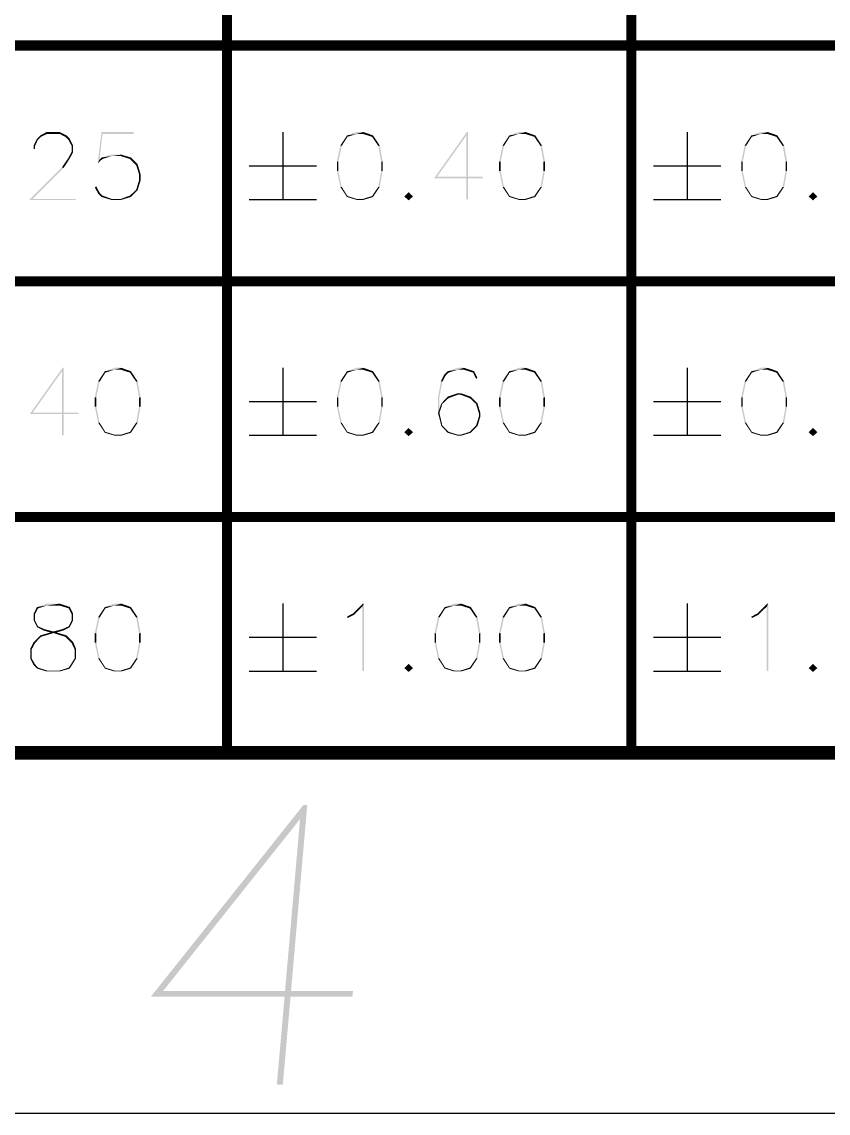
# Model space of a CAD drawing. Header units: millimetres. Extents: x 0 to 297, y 0 to 210.
# Drawn here: x 205.39 to 217.35, y 0 to 16.2 of the extents above; entities that cross this region are included whole.
import ezdxf

# ---------------------------------------------------------------- set-up
doc = ezdxf.new("R2010")
doc.units = ezdxf.units.MM
doc.header["$LTSCALE"] = 16.335
doc.layers.get('0').update_dxf_attribs({"linetype": 'CONTINUOUS'})

msp = doc.modelspace()

# ---------------------------------------------------------------- linework, layer by layer
at = {"color": 7, "linetype": 'Continuous'}
for p, q in [((209.263, 14.563), (209.263, 13.563)), ((215.263, 14.563), (215.263, 13.563)), ((208.763, 14.063), (209.763, 14.063)), ((214.763, 14.063), (215.763, 14.063)), ((208.763, 13.563), (209.763, 13.563)), ((214.763, 13.563), (215.763, 13.563)), ((209.263, 11.063), (209.263, 10.063)), ((215.263, 11.063), (215.263, 10.063)), ((208.763, 10.563), (209.763, 10.563)), ((214.763, 10.563), (215.763, 10.563)), ((208.763, 10.063), (209.763, 10.063)), ((214.763, 10.063), (215.763, 10.063)), ((209.263, 7.563), (209.263, 6.563)), ((215.263, 7.563), (215.263, 6.563)), ((208.763, 7.063), (209.763, 7.063)), ((214.763, 7.063), (215.763, 7.063)), ((208.763, 6.563), (209.763, 6.563)), ((214.763, 6.563), (215.763, 6.563)), ((0, 0), (297, 0))]:
    msp.add_line(p, q, dxfattribs=at)
for points, const_width in [([(208.434, 26.348), (208.434, 5.348)], 0.15), ([(214.434, 26.348), (214.434, 5.348)], 0.15), ([(179.434, 15.848), (291.734, 15.848)], 0.15), ([(179.434, 12.348), (291.734, 12.348)], 0.15), ([(291.734, 8.848), (179.434, 8.848)], 0.15), ([(291.734, 5.348), (5.266, 5.348)], 0.2)]:
    msp.add_lwpolyline(points, dxfattribs=dict(at, const_width=const_width))
for points in [[(205.629, 14.449), (205.565, 14.363), (205.615, 14.463)], [(205.565, 14.363), (205.629, 14.449), (205.586, 14.356)], [(205.672, 14.492), (205.615, 14.463), (205.665, 14.513)], [(205.615, 14.463), (205.672, 14.492), (205.629, 14.449)], [(205.765, 14.535), (205.665, 14.513), (205.758, 14.563)], [(205.665, 14.513), (205.765, 14.535), (205.672, 14.492)], [(205.758, 14.563), (205.951, 14.563), (205.765, 14.535)], [(205.951, 14.535), (205.765, 14.535), (205.951, 14.563)], [(205.951, 14.535), (205.951, 14.563), (206.051, 14.513)], [(206.051, 14.513), (206.036, 14.492), (205.951, 14.535)], [(206.036, 14.492), (206.051, 14.513), (206.101, 14.463)], [(206.101, 14.463), (206.079, 14.449), (206.036, 14.492)], [(206.079, 14.449), (206.101, 14.463), (206.151, 14.363)], [(206.151, 14.363), (206.129, 14.356), (206.079, 14.449)], [(206.586, 14.535), (206.515, 14.099), (206.572, 14.563)], [(206.586, 14.535), (206.544, 14.156), (206.515, 14.099)], [(206.572, 14.563), (207.051, 14.563), (206.586, 14.535)], [(206.586, 14.535), (207.051, 14.563), (207.051, 14.535)], [(210.222, 14.492), (210.115, 14.363), (210.215, 14.513)], [(210.115, 14.363), (210.222, 14.492), (210.136, 14.356)], [(210.458, 14.563), (210.358, 14.535), (210.215, 14.513)], [(210.458, 14.563), (210.215, 14.513), (210.358, 14.563)], [(210.215, 14.513), (210.358, 14.535), (210.222, 14.492)], [(210.451, 14.535), (210.358, 14.535), (210.458, 14.563)], [(210.451, 14.535), (210.458, 14.563), (210.601, 14.513)], [(210.601, 14.513), (210.586, 14.492), (210.451, 14.535)], [(210.586, 14.492), (210.601, 14.513), (210.701, 14.363)], [(210.701, 14.363), (210.679, 14.356), (210.586, 14.492)], [(212.008, 14.563), (211.986, 14.513), (211.508, 13.877)], [(212.008, 14.563), (211.508, 13.877), (211.994, 14.563)], [(211.986, 14.513), (211.551, 13.899), (211.508, 13.877)], [(211.986, 13.899), (211.986, 14.513), (212.008, 14.563)], [(211.986, 13.899), (212.008, 14.563), (212.008, 13.899)], [(212.629, 14.492), (212.522, 14.363), (212.622, 14.513)], [(212.522, 14.363), (212.629, 14.492), (212.544, 14.356)], [(212.865, 14.563), (212.765, 14.535), (212.622, 14.513)], [(212.865, 14.563), (212.622, 14.513), (212.765, 14.563)], [(212.622, 14.513), (212.765, 14.535), (212.629, 14.492)], [(212.858, 14.535), (212.765, 14.535), (212.865, 14.563)], [(212.858, 14.535), (212.865, 14.563), (213.008, 14.513)], [(213.008, 14.513), (212.994, 14.492), (212.858, 14.535)], [(212.994, 14.492), (213.008, 14.513), (213.108, 14.363)], [(213.108, 14.363), (213.086, 14.356), (212.994, 14.492)], [(216.222, 14.492), (216.115, 14.363), (216.215, 14.513)], [(216.115, 14.363), (216.222, 14.492), (216.136, 14.356)], [(216.458, 14.563), (216.358, 14.535), (216.215, 14.513)], [(216.458, 14.563), (216.215, 14.513), (216.358, 14.563)], [(216.215, 14.513), (216.358, 14.535), (216.222, 14.492)], [(216.451, 14.535), (216.358, 14.535), (216.458, 14.563)], [(216.451, 14.535), (216.458, 14.563), (216.601, 14.513)], [(216.601, 14.513), (216.586, 14.492), (216.451, 14.535)], [(216.586, 14.492), (216.601, 14.513), (216.701, 14.363)], [(216.701, 14.363), (216.679, 14.356), (216.586, 14.492)], [(205.586, 14.356), (205.565, 14.313), (205.565, 14.363)], [(205.565, 14.313), (205.586, 14.356), (205.586, 14.313)], [(206.151, 14.263), (206.079, 14.177), (206.129, 14.27)], [(206.079, 14.177), (206.151, 14.263), (206.101, 14.17)], [(206.129, 14.27), (206.129, 14.356), (206.151, 14.363)], [(206.129, 14.27), (206.151, 14.363), (206.151, 14.263)], [(210.136, 14.356), (210.065, 14.127), (210.115, 14.363)], [(210.065, 14.127), (210.136, 14.356), (210.086, 14.12)], [(210.679, 14.356), (210.701, 14.363), (210.744, 14.127)], [(210.744, 14.127), (210.722, 14.12), (210.679, 14.356)], [(212.544, 14.356), (212.472, 14.127), (212.522, 14.363)], [(212.472, 14.127), (212.544, 14.356), (212.494, 14.12)], [(213.086, 14.356), (213.108, 14.363), (213.151, 14.127)], [(213.151, 14.127), (213.129, 14.12), (213.086, 14.356)], [(216.136, 14.356), (216.065, 14.127), (216.115, 14.363)], [(216.065, 14.127), (216.136, 14.356), (216.086, 14.12)], [(216.679, 14.356), (216.701, 14.363), (216.744, 14.127)], [(216.744, 14.127), (216.722, 14.12), (216.679, 14.356)], [(206.101, 14.17), (205.986, 14.042), (206.079, 14.177)], [(205.986, 14.042), (206.101, 14.17), (206.008, 14.027)], [(206.544, 14.156), (206.586, 14.163), (206.515, 14.099)], [(206.586, 14.163), (206.544, 14.156), (206.572, 14.185)], [(206.865, 14.227), (206.722, 14.206), (206.572, 14.185)], [(206.865, 14.227), (206.572, 14.185), (206.715, 14.227)], [(206.572, 14.185), (206.722, 14.206), (206.586, 14.163)], [(206.858, 14.206), (206.722, 14.206), (206.865, 14.227)], [(206.858, 14.206), (206.865, 14.227), (207.008, 14.185)], [(207.008, 14.185), (206.994, 14.163), (206.858, 14.206)], [(206.994, 14.163), (207.008, 14.185), (207.108, 14.085)], [(207.108, 14.085), (207.086, 14.07), (206.994, 14.163)], [(210.086, 14.12), (210.065, 13.985), (210.065, 14.127)], [(210.065, 13.985), (210.086, 14.12), (210.086, 13.985)], [(210.722, 13.985), (210.722, 14.12), (210.744, 14.127)], [(210.722, 13.985), (210.744, 14.127), (210.744, 13.985)], [(212.494, 14.12), (212.472, 13.985), (212.472, 14.127)], [(212.472, 13.985), (212.494, 14.12), (212.494, 13.985)], [(213.129, 13.985), (213.129, 14.12), (213.151, 14.127)], [(213.129, 13.985), (213.151, 14.127), (213.151, 13.985)], [(216.086, 14.12), (216.065, 13.985), (216.065, 14.127)], [(216.065, 13.985), (216.086, 14.12), (216.086, 13.985)], [(216.722, 13.985), (216.722, 14.12), (216.744, 14.127)], [(216.722, 13.985), (216.744, 14.127), (216.744, 13.985)], [(206.008, 14.027), (205.501, 13.556), (205.986, 14.042)], [(206.008, 14.027), (205.551, 13.57), (205.501, 13.556)], [(207.086, 14.07), (207.108, 14.085), (207.151, 13.942)], [(207.151, 13.942), (207.129, 13.935), (207.086, 14.07)], [(207.129, 13.849), (207.129, 13.935), (207.151, 13.942)], [(207.129, 13.849), (207.151, 13.942), (207.151, 13.842)], [(210.086, 13.985), (210.115, 13.749), (210.065, 13.985)], [(210.115, 13.749), (210.086, 13.985), (210.136, 13.749)], [(210.744, 13.985), (210.679, 13.749), (210.722, 13.985)], [(210.679, 13.749), (210.744, 13.985), (210.701, 13.749)], [(212.494, 13.985), (212.522, 13.749), (212.472, 13.985)], [(212.522, 13.749), (212.494, 13.985), (212.544, 13.749)], [(213.151, 13.985), (213.086, 13.749), (213.129, 13.985)], [(213.086, 13.749), (213.151, 13.985), (213.108, 13.749)], [(216.086, 13.985), (216.115, 13.749), (216.065, 13.985)], [(216.115, 13.749), (216.086, 13.985), (216.136, 13.749)], [(216.744, 13.985), (216.679, 13.749), (216.722, 13.985)], [(216.679, 13.749), (216.744, 13.985), (216.701, 13.749)], [(207.151, 13.842), (207.086, 13.706), (207.129, 13.849)], [(207.086, 13.706), (207.151, 13.842), (207.108, 13.699)], [(212.008, 13.899), (212.229, 13.899), (211.508, 13.877)], [(211.986, 13.899), (212.008, 13.899), (211.508, 13.877)], [(211.551, 13.899), (211.986, 13.899), (211.508, 13.877)], [(211.986, 13.877), (211.508, 13.877), (212.229, 13.899)], [(212.008, 13.877), (211.986, 13.877), (212.229, 13.899)], [(212.008, 13.877), (211.986, 13.563), (211.986, 13.877)], [(211.986, 13.563), (212.008, 13.877), (212.008, 13.563)], [(212.008, 13.877), (212.229, 13.899), (212.229, 13.877)], [(206.472, 13.742), (206.494, 13.756), (206.544, 13.663)], [(206.544, 13.663), (206.522, 13.649), (206.472, 13.742)], [(206.522, 13.649), (206.544, 13.663), (206.586, 13.62)], [(206.586, 13.62), (206.572, 13.599), (206.522, 13.649)], [(206.572, 13.599), (206.586, 13.62), (206.722, 13.57)], [(207.008, 13.599), (206.858, 13.57), (206.994, 13.62)], [(207.108, 13.699), (206.994, 13.62), (207.086, 13.706)], [(206.994, 13.62), (207.108, 13.699), (207.008, 13.599)], [(210.136, 13.749), (210.215, 13.599), (210.115, 13.749)], [(210.136, 13.749), (210.222, 13.613), (210.215, 13.599)], [(210.215, 13.599), (210.222, 13.613), (210.358, 13.57)], [(210.601, 13.599), (210.451, 13.57), (210.586, 13.613)], [(210.701, 13.749), (210.586, 13.613), (210.679, 13.749)], [(210.586, 13.613), (210.701, 13.749), (210.601, 13.599)], [(211.065, 13.606), (211.129, 13.67), (211.194, 13.606)], [(212.544, 13.749), (212.622, 13.599), (212.522, 13.749)], [(212.544, 13.749), (212.629, 13.613), (212.622, 13.599)], [(212.622, 13.599), (212.629, 13.613), (212.765, 13.57)], [(213.008, 13.599), (212.858, 13.57), (212.994, 13.613)], [(213.108, 13.749), (212.994, 13.613), (213.086, 13.749)], [(212.994, 13.613), (213.108, 13.749), (213.008, 13.599)], [(216.136, 13.749), (216.215, 13.599), (216.115, 13.749)], [(216.136, 13.749), (216.222, 13.613), (216.215, 13.599)], [(216.215, 13.599), (216.222, 13.613), (216.358, 13.57)], [(216.601, 13.599), (216.451, 13.57), (216.586, 13.613)], [(216.701, 13.749), (216.586, 13.613), (216.679, 13.749)], [(216.586, 13.613), (216.701, 13.749), (216.601, 13.599)], [(217.065, 13.606), (217.129, 13.67), (217.194, 13.606)], [(205.551, 13.57), (206.186, 13.57), (205.501, 13.556)], [(205.501, 13.556), (206.186, 13.57), (206.186, 13.556)], [(206.722, 13.57), (206.715, 13.556), (206.572, 13.599)], [(206.722, 13.57), (206.858, 13.57), (206.715, 13.556)], [(206.865, 13.556), (206.715, 13.556), (206.858, 13.57)], [(206.858, 13.57), (207.008, 13.599), (206.865, 13.556)], [(210.358, 13.57), (210.358, 13.556), (210.215, 13.599)], [(210.358, 13.57), (210.451, 13.57), (210.358, 13.556)], [(210.458, 13.556), (210.358, 13.556), (210.451, 13.57)], [(210.451, 13.57), (210.601, 13.599), (210.458, 13.556)], [(211.194, 13.606), (211.129, 13.549), (211.065, 13.606)], [(212.765, 13.57), (212.765, 13.556), (212.622, 13.599)], [(212.765, 13.57), (212.858, 13.57), (212.765, 13.556)], [(212.865, 13.556), (212.765, 13.556), (212.858, 13.57)], [(212.858, 13.57), (213.008, 13.599), (212.865, 13.556)], [(216.358, 13.57), (216.358, 13.556), (216.215, 13.599)], [(216.358, 13.57), (216.451, 13.57), (216.358, 13.556)], [(216.458, 13.556), (216.358, 13.556), (216.451, 13.57)], [(216.451, 13.57), (216.601, 13.599), (216.458, 13.556)], [(217.194, 13.606), (217.129, 13.549), (217.065, 13.606)], [(206.008, 11.063), (205.986, 11.013), (205.508, 10.377)], [(206.008, 11.063), (205.508, 10.377), (205.994, 11.063)], [(205.986, 10.399), (205.986, 11.013), (206.008, 11.063)], [(205.986, 10.399), (206.008, 11.063), (206.008, 10.399)], [(206.865, 11.063), (206.765, 11.035), (206.622, 11.013)], [(206.865, 11.063), (206.622, 11.013), (206.765, 11.063)], [(206.622, 11.013), (206.765, 11.035), (206.629, 10.992)], [(206.858, 11.035), (206.765, 11.035), (206.865, 11.063)], [(206.858, 11.035), (206.865, 11.063), (207.008, 11.013)], [(207.008, 11.013), (206.994, 10.992), (206.858, 11.035)], [(210.458, 11.063), (210.358, 11.035), (210.215, 11.013)], [(210.458, 11.063), (210.215, 11.013), (210.358, 11.063)], [(210.215, 11.013), (210.358, 11.035), (210.222, 10.992)], [(210.451, 11.035), (210.358, 11.035), (210.458, 11.063)], [(210.451, 11.035), (210.458, 11.063), (210.601, 11.013)], [(210.601, 11.013), (210.586, 10.992), (210.451, 11.035)], [(211.951, 11.063), (211.858, 11.035), (211.708, 11.013)], [(211.951, 11.063), (211.708, 11.013), (211.858, 11.063)], [(211.708, 11.013), (211.858, 11.035), (211.722, 10.992)], [(211.951, 11.035), (211.858, 11.035), (211.951, 11.063)], [(211.951, 11.035), (211.951, 11.063), (212.101, 11.013)], [(212.101, 11.013), (212.086, 10.992), (211.951, 11.035)], [(212.865, 11.063), (212.765, 11.035), (212.622, 11.013)], [(212.865, 11.063), (212.622, 11.013), (212.765, 11.063)], [(212.622, 11.013), (212.765, 11.035), (212.629, 10.992)], [(212.858, 11.035), (212.765, 11.035), (212.865, 11.063)], [(212.858, 11.035), (212.865, 11.063), (213.008, 11.013)], [(213.008, 11.013), (212.994, 10.992), (212.858, 11.035)], [(216.458, 11.063), (216.358, 11.035), (216.215, 11.013)], [(216.458, 11.063), (216.215, 11.013), (216.358, 11.063)], [(216.215, 11.013), (216.358, 11.035), (216.222, 10.992)], [(216.451, 11.035), (216.358, 11.035), (216.458, 11.063)], [(216.451, 11.035), (216.458, 11.063), (216.601, 11.013)], [(216.601, 11.013), (216.586, 10.992), (216.451, 11.035)], [(205.986, 11.013), (205.551, 10.399), (205.508, 10.377)], [(206.544, 10.856), (206.472, 10.627), (206.522, 10.863)], [(206.472, 10.627), (206.544, 10.856), (206.494, 10.62)], [(206.629, 10.992), (206.522, 10.863), (206.622, 11.013)], [(206.522, 10.863), (206.629, 10.992), (206.544, 10.856)], [(206.994, 10.992), (207.008, 11.013), (207.108, 10.863)], [(207.108, 10.863), (207.086, 10.856), (206.994, 10.992)], [(207.086, 10.856), (207.108, 10.863), (207.151, 10.627)], [(207.151, 10.627), (207.129, 10.62), (207.086, 10.856)], [(210.136, 10.856), (210.065, 10.627), (210.115, 10.863)], [(210.065, 10.627), (210.136, 10.856), (210.086, 10.62)], [(210.222, 10.992), (210.115, 10.863), (210.215, 11.013)], [(210.115, 10.863), (210.222, 10.992), (210.136, 10.856)], [(210.586, 10.992), (210.601, 11.013), (210.701, 10.863)], [(210.701, 10.863), (210.679, 10.856), (210.586, 10.992)], [(210.679, 10.856), (210.701, 10.863), (210.744, 10.627)], [(210.744, 10.627), (210.722, 10.62), (210.679, 10.856)], [(211.629, 10.856), (211.565, 10.627), (211.608, 10.863)], [(211.565, 10.627), (211.629, 10.856), (211.586, 10.627)], [(211.679, 10.949), (211.608, 10.863), (211.658, 10.963)], [(211.608, 10.863), (211.679, 10.949), (211.629, 10.856)], [(211.722, 10.992), (211.658, 10.963), (211.708, 11.013)], [(211.658, 10.963), (211.722, 10.992), (211.679, 10.949)], [(212.086, 10.992), (212.101, 11.013), (212.151, 10.913)], [(212.151, 10.913), (212.129, 10.899), (212.086, 10.992)], [(212.544, 10.856), (212.472, 10.627), (212.522, 10.863)], [(212.472, 10.627), (212.544, 10.856), (212.494, 10.62)], [(212.629, 10.992), (212.522, 10.863), (212.622, 11.013)], [(212.522, 10.863), (212.629, 10.992), (212.544, 10.856)], [(212.994, 10.992), (213.008, 11.013), (213.108, 10.863)], [(213.108, 10.863), (213.086, 10.856), (212.994, 10.992)], [(213.086, 10.856), (213.108, 10.863), (213.151, 10.627)], [(213.151, 10.627), (213.129, 10.62), (213.086, 10.856)], [(216.136, 10.856), (216.065, 10.627), (216.115, 10.863)], [(216.065, 10.627), (216.136, 10.856), (216.086, 10.62)], [(216.222, 10.992), (216.115, 10.863), (216.215, 11.013)], [(216.115, 10.863), (216.222, 10.992), (216.136, 10.856)], [(216.586, 10.992), (216.601, 11.013), (216.701, 10.863)], [(216.701, 10.863), (216.679, 10.856), (216.586, 10.992)], [(216.679, 10.856), (216.701, 10.863), (216.744, 10.627)], [(216.744, 10.627), (216.722, 10.62), (216.679, 10.856)], [(206.494, 10.62), (206.472, 10.485), (206.472, 10.627)], [(206.472, 10.485), (206.494, 10.62), (206.494, 10.485)], [(207.129, 10.485), (207.129, 10.62), (207.151, 10.627)], [(207.129, 10.485), (207.151, 10.627), (207.151, 10.485)], [(210.086, 10.62), (210.065, 10.485), (210.065, 10.627)], [(210.065, 10.485), (210.086, 10.62), (210.086, 10.485)], [(210.722, 10.485), (210.722, 10.62), (210.744, 10.627)], [(210.722, 10.485), (210.744, 10.627), (210.744, 10.485)], [(211.586, 10.627), (211.586, 10.456), (211.565, 10.392)], [(211.586, 10.627), (211.565, 10.392), (211.565, 10.627)], [(211.629, 10.527), (211.586, 10.456), (211.615, 10.535)], [(211.722, 10.613), (211.615, 10.535), (211.708, 10.635)], [(211.615, 10.535), (211.722, 10.613), (211.629, 10.527)], [(211.908, 10.685), (211.858, 10.663), (211.708, 10.635)], [(211.908, 10.685), (211.708, 10.635), (211.858, 10.685)], [(211.708, 10.635), (211.858, 10.663), (211.722, 10.613)], [(211.901, 10.663), (211.858, 10.663), (211.908, 10.685)], [(211.901, 10.663), (211.908, 10.685), (212.051, 10.635)], [(212.051, 10.635), (212.036, 10.613), (211.901, 10.663)], [(212.036, 10.613), (212.051, 10.635), (212.151, 10.535)], [(212.151, 10.535), (212.129, 10.527), (212.036, 10.613)], [(212.129, 10.527), (212.151, 10.535), (212.194, 10.392)], [(212.494, 10.62), (212.472, 10.485), (212.472, 10.627)], [(212.472, 10.485), (212.494, 10.62), (212.494, 10.485)], [(213.129, 10.485), (213.129, 10.62), (213.151, 10.627)], [(213.129, 10.485), (213.151, 10.627), (213.151, 10.485)], [(216.086, 10.62), (216.065, 10.485), (216.065, 10.627)], [(216.065, 10.485), (216.086, 10.62), (216.086, 10.485)], [(216.722, 10.485), (216.722, 10.62), (216.744, 10.627)], [(216.722, 10.485), (216.744, 10.627), (216.744, 10.485)], [(206.008, 10.399), (206.229, 10.399), (205.508, 10.377)], [(205.986, 10.399), (206.008, 10.399), (205.508, 10.377)], [(205.551, 10.399), (205.986, 10.399), (205.508, 10.377)], [(205.986, 10.377), (205.508, 10.377), (206.229, 10.399)], [(206.008, 10.377), (205.986, 10.377), (206.229, 10.399)], [(206.008, 10.377), (205.986, 10.063), (205.986, 10.377)], [(205.986, 10.063), (206.008, 10.377), (206.008, 10.063)], [(206.008, 10.377), (206.229, 10.399), (206.229, 10.377)], [(206.494, 10.485), (206.522, 10.249), (206.472, 10.485)], [(206.522, 10.249), (206.494, 10.485), (206.544, 10.249)], [(207.151, 10.485), (207.086, 10.249), (207.129, 10.485)], [(207.086, 10.249), (207.151, 10.485), (207.108, 10.249)], [(210.086, 10.485), (210.115, 10.249), (210.065, 10.485)], [(210.115, 10.249), (210.086, 10.485), (210.136, 10.249)], [(210.744, 10.485), (210.679, 10.249), (210.722, 10.485)], [(210.679, 10.249), (210.744, 10.485), (210.701, 10.249)], [(211.565, 10.392), (211.586, 10.456), (211.629, 10.527)], [(211.565, 10.392), (211.629, 10.527), (211.586, 10.392)], [(211.586, 10.392), (211.615, 10.199), (211.565, 10.392)], [(211.586, 10.392), (211.629, 10.206), (211.615, 10.199)], [(212.194, 10.392), (212.172, 10.385), (212.129, 10.527)], [(212.172, 10.342), (212.172, 10.385), (212.194, 10.392)], [(212.172, 10.342), (212.194, 10.392), (212.194, 10.342)], [(212.494, 10.485), (212.522, 10.249), (212.472, 10.485)], [(212.522, 10.249), (212.494, 10.485), (212.544, 10.249)], [(213.151, 10.485), (213.086, 10.249), (213.129, 10.485)], [(213.086, 10.249), (213.151, 10.485), (213.108, 10.249)], [(216.086, 10.485), (216.115, 10.249), (216.065, 10.485)], [(216.115, 10.249), (216.086, 10.485), (216.136, 10.249)], [(216.744, 10.485), (216.679, 10.249), (216.722, 10.485)], [(216.679, 10.249), (216.744, 10.485), (216.701, 10.249)], [(206.544, 10.249), (206.622, 10.099), (206.522, 10.249)], [(206.544, 10.249), (206.629, 10.113), (206.622, 10.099)], [(207.108, 10.249), (206.994, 10.113), (207.086, 10.249)], [(206.994, 10.113), (207.108, 10.249), (207.008, 10.099)], [(210.136, 10.249), (210.215, 10.099), (210.115, 10.249)], [(210.136, 10.249), (210.222, 10.113), (210.215, 10.099)], [(210.701, 10.249), (210.586, 10.113), (210.679, 10.249)], [(210.586, 10.113), (210.701, 10.249), (210.601, 10.099)], [(211.615, 10.199), (211.629, 10.206), (211.722, 10.113)], [(212.151, 10.199), (212.036, 10.113), (212.129, 10.206)], [(212.194, 10.342), (212.129, 10.206), (212.172, 10.342)], [(212.129, 10.206), (212.194, 10.342), (212.151, 10.199)], [(212.544, 10.249), (212.622, 10.099), (212.522, 10.249)], [(212.544, 10.249), (212.629, 10.113), (212.622, 10.099)], [(213.108, 10.249), (212.994, 10.113), (213.086, 10.249)], [(212.994, 10.113), (213.108, 10.249), (213.008, 10.099)], [(216.136, 10.249), (216.215, 10.099), (216.115, 10.249)], [(216.136, 10.249), (216.222, 10.113), (216.215, 10.099)], [(216.701, 10.249), (216.586, 10.113), (216.679, 10.249)], [(216.586, 10.113), (216.701, 10.249), (216.601, 10.099)], [(206.622, 10.099), (206.629, 10.113), (206.765, 10.07)], [(206.765, 10.07), (206.765, 10.056), (206.622, 10.099)], [(206.765, 10.07), (206.858, 10.07), (206.765, 10.056)], [(206.865, 10.056), (206.765, 10.056), (206.858, 10.07)], [(207.008, 10.099), (206.858, 10.07), (206.994, 10.113)], [(206.858, 10.07), (207.008, 10.099), (206.865, 10.056)], [(210.215, 10.099), (210.222, 10.113), (210.358, 10.07)], [(210.358, 10.07), (210.358, 10.056), (210.215, 10.099)], [(210.358, 10.07), (210.451, 10.07), (210.358, 10.056)], [(210.458, 10.056), (210.358, 10.056), (210.451, 10.07)], [(210.601, 10.099), (210.451, 10.07), (210.586, 10.113)], [(210.451, 10.07), (210.601, 10.099), (210.458, 10.056)], [(211.065, 10.106), (211.129, 10.17), (211.194, 10.106)], [(211.194, 10.106), (211.129, 10.049), (211.065, 10.106)], [(211.722, 10.113), (211.708, 10.099), (211.615, 10.199)], [(211.708, 10.099), (211.722, 10.113), (211.858, 10.07)], [(211.858, 10.07), (211.858, 10.056), (211.708, 10.099)], [(211.858, 10.056), (211.901, 10.07), (212.051, 10.099)], [(211.858, 10.056), (212.051, 10.099), (211.908, 10.056)], [(211.858, 10.07), (211.901, 10.07), (211.858, 10.056)], [(212.051, 10.099), (211.901, 10.07), (212.036, 10.113)], [(212.036, 10.113), (212.151, 10.199), (212.051, 10.099)], [(212.622, 10.099), (212.629, 10.113), (212.765, 10.07)], [(212.765, 10.07), (212.765, 10.056), (212.622, 10.099)], [(212.765, 10.07), (212.858, 10.07), (212.765, 10.056)], [(212.865, 10.056), (212.765, 10.056), (212.858, 10.07)], [(213.008, 10.099), (212.858, 10.07), (212.994, 10.113)], [(212.858, 10.07), (213.008, 10.099), (212.865, 10.056)], [(216.215, 10.099), (216.222, 10.113), (216.358, 10.07)], [(216.358, 10.07), (216.358, 10.056), (216.215, 10.099)], [(216.358, 10.07), (216.451, 10.07), (216.358, 10.056)], [(216.458, 10.056), (216.358, 10.056), (216.451, 10.07)], [(216.601, 10.099), (216.451, 10.07), (216.586, 10.113)], [(216.451, 10.07), (216.601, 10.099), (216.458, 10.056)], [(217.065, 10.106), (217.129, 10.17), (217.194, 10.106)], [(217.194, 10.106), (217.129, 10.049), (217.065, 10.106)], [(205.629, 7.492), (205.565, 7.413), (205.615, 7.513)], [(205.565, 7.413), (205.629, 7.492), (205.586, 7.406)], [(205.951, 7.563), (205.765, 7.535), (205.615, 7.513)], [(205.951, 7.563), (205.615, 7.513), (205.758, 7.563)], [(205.615, 7.513), (205.765, 7.535), (205.629, 7.492)], [(205.951, 7.535), (205.765, 7.535), (205.951, 7.563)], [(205.951, 7.535), (205.951, 7.563), (206.101, 7.513)], [(206.101, 7.513), (206.086, 7.492), (205.951, 7.535)], [(206.086, 7.492), (206.101, 7.513), (206.151, 7.413)], [(206.151, 7.413), (206.129, 7.406), (206.086, 7.492)], [(206.629, 7.492), (206.522, 7.363), (206.622, 7.513)], [(206.522, 7.363), (206.629, 7.492), (206.544, 7.356)], [(206.865, 7.563), (206.765, 7.535), (206.622, 7.513)], [(206.865, 7.563), (206.622, 7.513), (206.765, 7.563)], [(206.622, 7.513), (206.765, 7.535), (206.629, 7.492)], [(206.858, 7.535), (206.765, 7.535), (206.865, 7.563)], [(206.858, 7.535), (206.865, 7.563), (207.008, 7.513)], [(207.008, 7.513), (206.994, 7.492), (206.858, 7.535)], [(206.994, 7.492), (207.008, 7.513), (207.108, 7.363)], [(207.108, 7.363), (207.086, 7.356), (206.994, 7.492)], [(210.465, 7.563), (210.444, 7.52), (210.308, 7.42)], [(210.465, 7.563), (210.308, 7.42), (210.451, 7.563)], [(210.308, 7.42), (210.444, 7.52), (210.322, 7.399)], [(210.444, 6.563), (210.444, 7.52), (210.465, 7.563)], [(210.444, 6.563), (210.465, 7.563), (210.465, 6.563)], [(211.672, 7.492), (211.565, 7.363), (211.665, 7.513)], [(211.565, 7.363), (211.672, 7.492), (211.586, 7.356)], [(211.908, 7.563), (211.808, 7.535), (211.665, 7.513)], [(211.908, 7.563), (211.665, 7.513), (211.808, 7.563)], [(211.665, 7.513), (211.808, 7.535), (211.672, 7.492)], [(211.901, 7.535), (211.808, 7.535), (211.908, 7.563)], [(211.901, 7.535), (211.908, 7.563), (212.051, 7.513)], [(212.051, 7.513), (212.036, 7.492), (211.901, 7.535)], [(212.036, 7.492), (212.051, 7.513), (212.151, 7.363)], [(212.151, 7.363), (212.129, 7.356), (212.036, 7.492)], [(212.629, 7.492), (212.522, 7.363), (212.622, 7.513)], [(212.522, 7.363), (212.629, 7.492), (212.544, 7.356)], [(212.865, 7.563), (212.765, 7.535), (212.622, 7.513)], [(212.865, 7.563), (212.622, 7.513), (212.765, 7.563)], [(212.622, 7.513), (212.765, 7.535), (212.629, 7.492)], [(212.858, 7.535), (212.765, 7.535), (212.865, 7.563)], [(212.858, 7.535), (212.865, 7.563), (213.008, 7.513)], [(213.008, 7.513), (212.994, 7.492), (212.858, 7.535)], [(212.994, 7.492), (213.008, 7.513), (213.108, 7.363)], [(213.108, 7.363), (213.086, 7.356), (212.994, 7.492)], [(216.465, 7.563), (216.444, 7.52), (216.308, 7.42)], [(216.465, 7.563), (216.308, 7.42), (216.451, 7.563)], [(216.308, 7.42), (216.444, 7.52), (216.322, 7.399)], [(216.444, 6.563), (216.444, 7.52), (216.465, 7.563)], [(216.444, 6.563), (216.465, 7.563), (216.465, 6.563)], [(205.586, 7.406), (205.565, 7.313), (205.565, 7.413)], [(205.565, 7.313), (205.586, 7.406), (205.586, 7.313)], [(205.586, 7.313), (205.615, 7.213), (205.565, 7.313)], [(205.586, 7.313), (205.629, 7.227), (205.615, 7.213)], [(206.151, 7.313), (206.086, 7.227), (206.129, 7.313)], [(206.086, 7.227), (206.151, 7.313), (206.101, 7.213)], [(206.129, 7.313), (206.129, 7.406), (206.151, 7.413)], [(206.129, 7.313), (206.151, 7.413), (206.151, 7.313)], [(206.544, 7.356), (206.472, 7.127), (206.522, 7.363)], [(206.472, 7.127), (206.544, 7.356), (206.494, 7.12)], [(207.086, 7.356), (207.108, 7.363), (207.151, 7.127)], [(207.151, 7.127), (207.129, 7.12), (207.086, 7.356)], [(210.322, 7.399), (210.215, 7.37), (210.308, 7.42)], [(210.215, 7.37), (210.322, 7.399), (210.222, 7.349)], [(211.586, 7.356), (211.515, 7.127), (211.565, 7.363)], [(211.515, 7.127), (211.586, 7.356), (211.536, 7.12)], [(212.129, 7.356), (212.151, 7.363), (212.194, 7.127)], [(212.194, 7.127), (212.172, 7.12), (212.129, 7.356)], [(212.544, 7.356), (212.472, 7.127), (212.522, 7.363)], [(212.472, 7.127), (212.544, 7.356), (212.494, 7.12)], [(213.086, 7.356), (213.108, 7.363), (213.151, 7.127)], [(213.151, 7.127), (213.129, 7.12), (213.086, 7.356)], [(216.322, 7.399), (216.215, 7.37), (216.308, 7.42)], [(216.215, 7.37), (216.322, 7.399), (216.222, 7.349)], [(205.615, 7.213), (205.629, 7.227), (205.722, 7.185)], [(205.722, 7.185), (205.715, 7.163), (205.615, 7.213)], [(205.858, 7.127), (205.665, 7.092), (205.815, 7.135)], [(205.858, 7.127), (205.815, 7.113), (205.665, 7.092)], [(205.715, 7.163), (205.722, 7.185), (205.858, 7.149)], [(205.858, 7.149), (205.815, 7.135), (205.715, 7.163)], [(205.815, 7.135), (205.858, 7.149), (206.001, 7.163)], [(205.815, 7.135), (206.001, 7.163), (205.901, 7.135)], [(205.815, 7.135), (205.901, 7.135), (205.858, 7.127)], [(206.001, 7.163), (205.858, 7.149), (205.994, 7.185)], [(205.901, 7.135), (205.908, 7.135), (205.858, 7.127)], [(205.901, 7.113), (205.858, 7.127), (205.908, 7.135)], [(205.901, 7.113), (205.908, 7.135), (206.051, 7.092)], [(206.101, 7.213), (205.994, 7.185), (206.086, 7.227)], [(205.994, 7.185), (206.101, 7.213), (206.001, 7.163)], [(206.494, 7.12), (206.472, 6.985), (206.472, 7.127)], [(207.129, 6.985), (207.129, 7.12), (207.151, 7.127)], [(207.129, 6.985), (207.151, 7.127), (207.151, 6.985)], [(211.536, 7.12), (211.515, 6.985), (211.515, 7.127)], [(212.172, 6.985), (212.172, 7.12), (212.194, 7.127)], [(212.172, 6.985), (212.194, 7.127), (212.194, 6.985)], [(212.494, 7.12), (212.472, 6.985), (212.472, 7.127)], [(213.129, 6.985), (213.129, 7.12), (213.151, 7.127)], [(213.129, 6.985), (213.151, 7.127), (213.151, 6.985)], [(205.586, 6.977), (205.515, 6.892), (205.565, 6.992)], [(205.515, 6.892), (205.586, 6.977), (205.536, 6.885)], [(205.672, 7.07), (205.565, 6.992), (205.665, 7.092)], [(205.565, 6.992), (205.672, 7.07), (205.586, 6.977)], [(205.665, 7.092), (205.815, 7.113), (205.672, 7.07)], [(206.051, 7.092), (206.036, 7.07), (205.901, 7.113)], [(206.036, 7.07), (206.051, 7.092), (206.151, 6.992)], [(206.151, 6.992), (206.129, 6.977), (206.036, 7.07)], [(206.129, 6.977), (206.151, 6.992), (206.194, 6.892)], [(206.194, 6.892), (206.172, 6.885), (206.129, 6.977)], [(206.472, 6.985), (206.494, 7.12), (206.494, 6.985)], [(206.494, 6.985), (206.522, 6.749), (206.472, 6.985)], [(206.522, 6.749), (206.494, 6.985), (206.544, 6.749)], [(207.151, 6.985), (207.086, 6.749), (207.129, 6.985)], [(207.086, 6.749), (207.151, 6.985), (207.108, 6.749)], [(211.515, 6.985), (211.536, 7.12), (211.536, 6.985)], [(211.536, 6.985), (211.565, 6.749), (211.515, 6.985)], [(211.565, 6.749), (211.536, 6.985), (211.586, 6.749)], [(212.194, 6.985), (212.129, 6.749), (212.172, 6.985)], [(212.129, 6.749), (212.194, 6.985), (212.151, 6.749)], [(212.472, 6.985), (212.494, 7.12), (212.494, 6.985)], [(212.494, 6.985), (212.522, 6.749), (212.472, 6.985)], [(212.522, 6.749), (212.494, 6.985), (212.544, 6.749)], [(213.151, 6.985), (213.086, 6.749), (213.129, 6.985)], [(213.086, 6.749), (213.151, 6.985), (213.108, 6.749)], [(205.536, 6.885), (205.515, 6.749), (205.515, 6.892)], [(205.515, 6.749), (205.536, 6.885), (205.536, 6.749)], [(206.172, 6.749), (206.172, 6.885), (206.194, 6.892)], [(206.172, 6.749), (206.194, 6.892), (206.194, 6.749)], [(205.536, 6.749), (205.565, 6.649), (205.515, 6.749)], [(205.536, 6.749), (205.586, 6.663), (205.565, 6.649)], [(205.565, 6.649), (205.586, 6.663), (205.629, 6.613)], [(205.629, 6.613), (205.615, 6.599), (205.565, 6.649)], [(206.194, 6.749), (206.086, 6.613), (206.172, 6.749)], [(206.086, 6.613), (206.194, 6.749), (206.101, 6.599)], [(206.544, 6.749), (206.622, 6.599), (206.522, 6.749)], [(206.544, 6.749), (206.629, 6.613), (206.622, 6.599)], [(207.108, 6.749), (206.994, 6.613), (207.086, 6.749)], [(206.994, 6.613), (207.108, 6.749), (207.008, 6.599)], [(211.065, 6.606), (211.129, 6.67), (211.194, 6.606)], [(211.586, 6.749), (211.665, 6.599), (211.565, 6.749)], [(211.586, 6.749), (211.672, 6.613), (211.665, 6.599)], [(212.151, 6.749), (212.036, 6.613), (212.129, 6.749)], [(212.036, 6.613), (212.151, 6.749), (212.051, 6.599)], [(212.544, 6.749), (212.622, 6.599), (212.522, 6.749)], [(212.544, 6.749), (212.629, 6.613), (212.622, 6.599)], [(213.108, 6.749), (212.994, 6.613), (213.086, 6.749)], [(212.994, 6.613), (213.108, 6.749), (213.008, 6.599)], [(217.065, 6.606), (217.129, 6.67), (217.194, 6.606)], [(205.615, 6.599), (205.629, 6.613), (205.765, 6.57)], [(205.765, 6.57), (205.758, 6.556), (205.615, 6.599)], [(205.765, 6.57), (205.951, 6.57), (205.758, 6.556)], [(205.951, 6.556), (205.758, 6.556), (205.951, 6.57)], [(206.101, 6.599), (205.951, 6.57), (206.086, 6.613)], [(205.951, 6.57), (206.101, 6.599), (205.951, 6.556)], [(206.622, 6.599), (206.629, 6.613), (206.765, 6.57)], [(206.765, 6.57), (206.765, 6.556), (206.622, 6.599)], [(206.765, 6.57), (206.858, 6.57), (206.765, 6.556)], [(206.865, 6.556), (206.765, 6.556), (206.858, 6.57)], [(207.008, 6.599), (206.858, 6.57), (206.994, 6.613)], [(206.858, 6.57), (207.008, 6.599), (206.865, 6.556)], [(211.194, 6.606), (211.129, 6.549), (211.065, 6.606)], [(211.665, 6.599), (211.672, 6.613), (211.808, 6.57)], [(211.808, 6.57), (211.808, 6.556), (211.665, 6.599)], [(211.808, 6.57), (211.901, 6.57), (211.808, 6.556)], [(211.908, 6.556), (211.808, 6.556), (211.901, 6.57)], [(212.051, 6.599), (211.901, 6.57), (212.036, 6.613)], [(211.901, 6.57), (212.051, 6.599), (211.908, 6.556)], [(212.622, 6.599), (212.629, 6.613), (212.765, 6.57)], [(212.765, 6.57), (212.765, 6.556), (212.622, 6.599)], [(212.765, 6.57), (212.858, 6.57), (212.765, 6.556)], [(212.865, 6.556), (212.765, 6.556), (212.858, 6.57)], [(213.008, 6.599), (212.858, 6.57), (212.994, 6.613)], [(212.858, 6.57), (213.008, 6.599), (212.865, 6.556)], [(217.194, 6.606), (217.129, 6.549), (217.065, 6.606)], [(209.625, 4.572), (209.518, 4.365), (207.302, 1.727)], [(209.625, 4.572), (207.302, 1.727), (209.566, 4.572)], [(209.295, 1.815), (209.518, 4.365), (209.625, 4.572)], [(209.295, 1.815), (209.625, 4.572), (209.384, 1.815)], [(209.518, 4.365), (207.487, 1.815), (207.302, 1.727)], [(209.384, 1.815), (210.303, 1.815), (207.302, 1.727)], [(209.295, 1.815), (209.384, 1.815), (207.302, 1.727)], [(207.487, 1.815), (209.295, 1.815), (207.302, 1.727)], [(209.288, 1.727), (207.302, 1.727), (210.303, 1.815)], [(209.377, 1.727), (209.288, 1.727), (210.303, 1.815)], [(209.377, 1.727), (210.303, 1.815), (210.295, 1.727)], [(209.377, 1.727), (209.173, 0.422), (209.288, 1.727)], [(209.173, 0.422), (209.377, 1.727), (209.262, 0.422)]]:
    msp.add_solid(points, dxfattribs=at)

doc.saveas('drawing.dxf')
